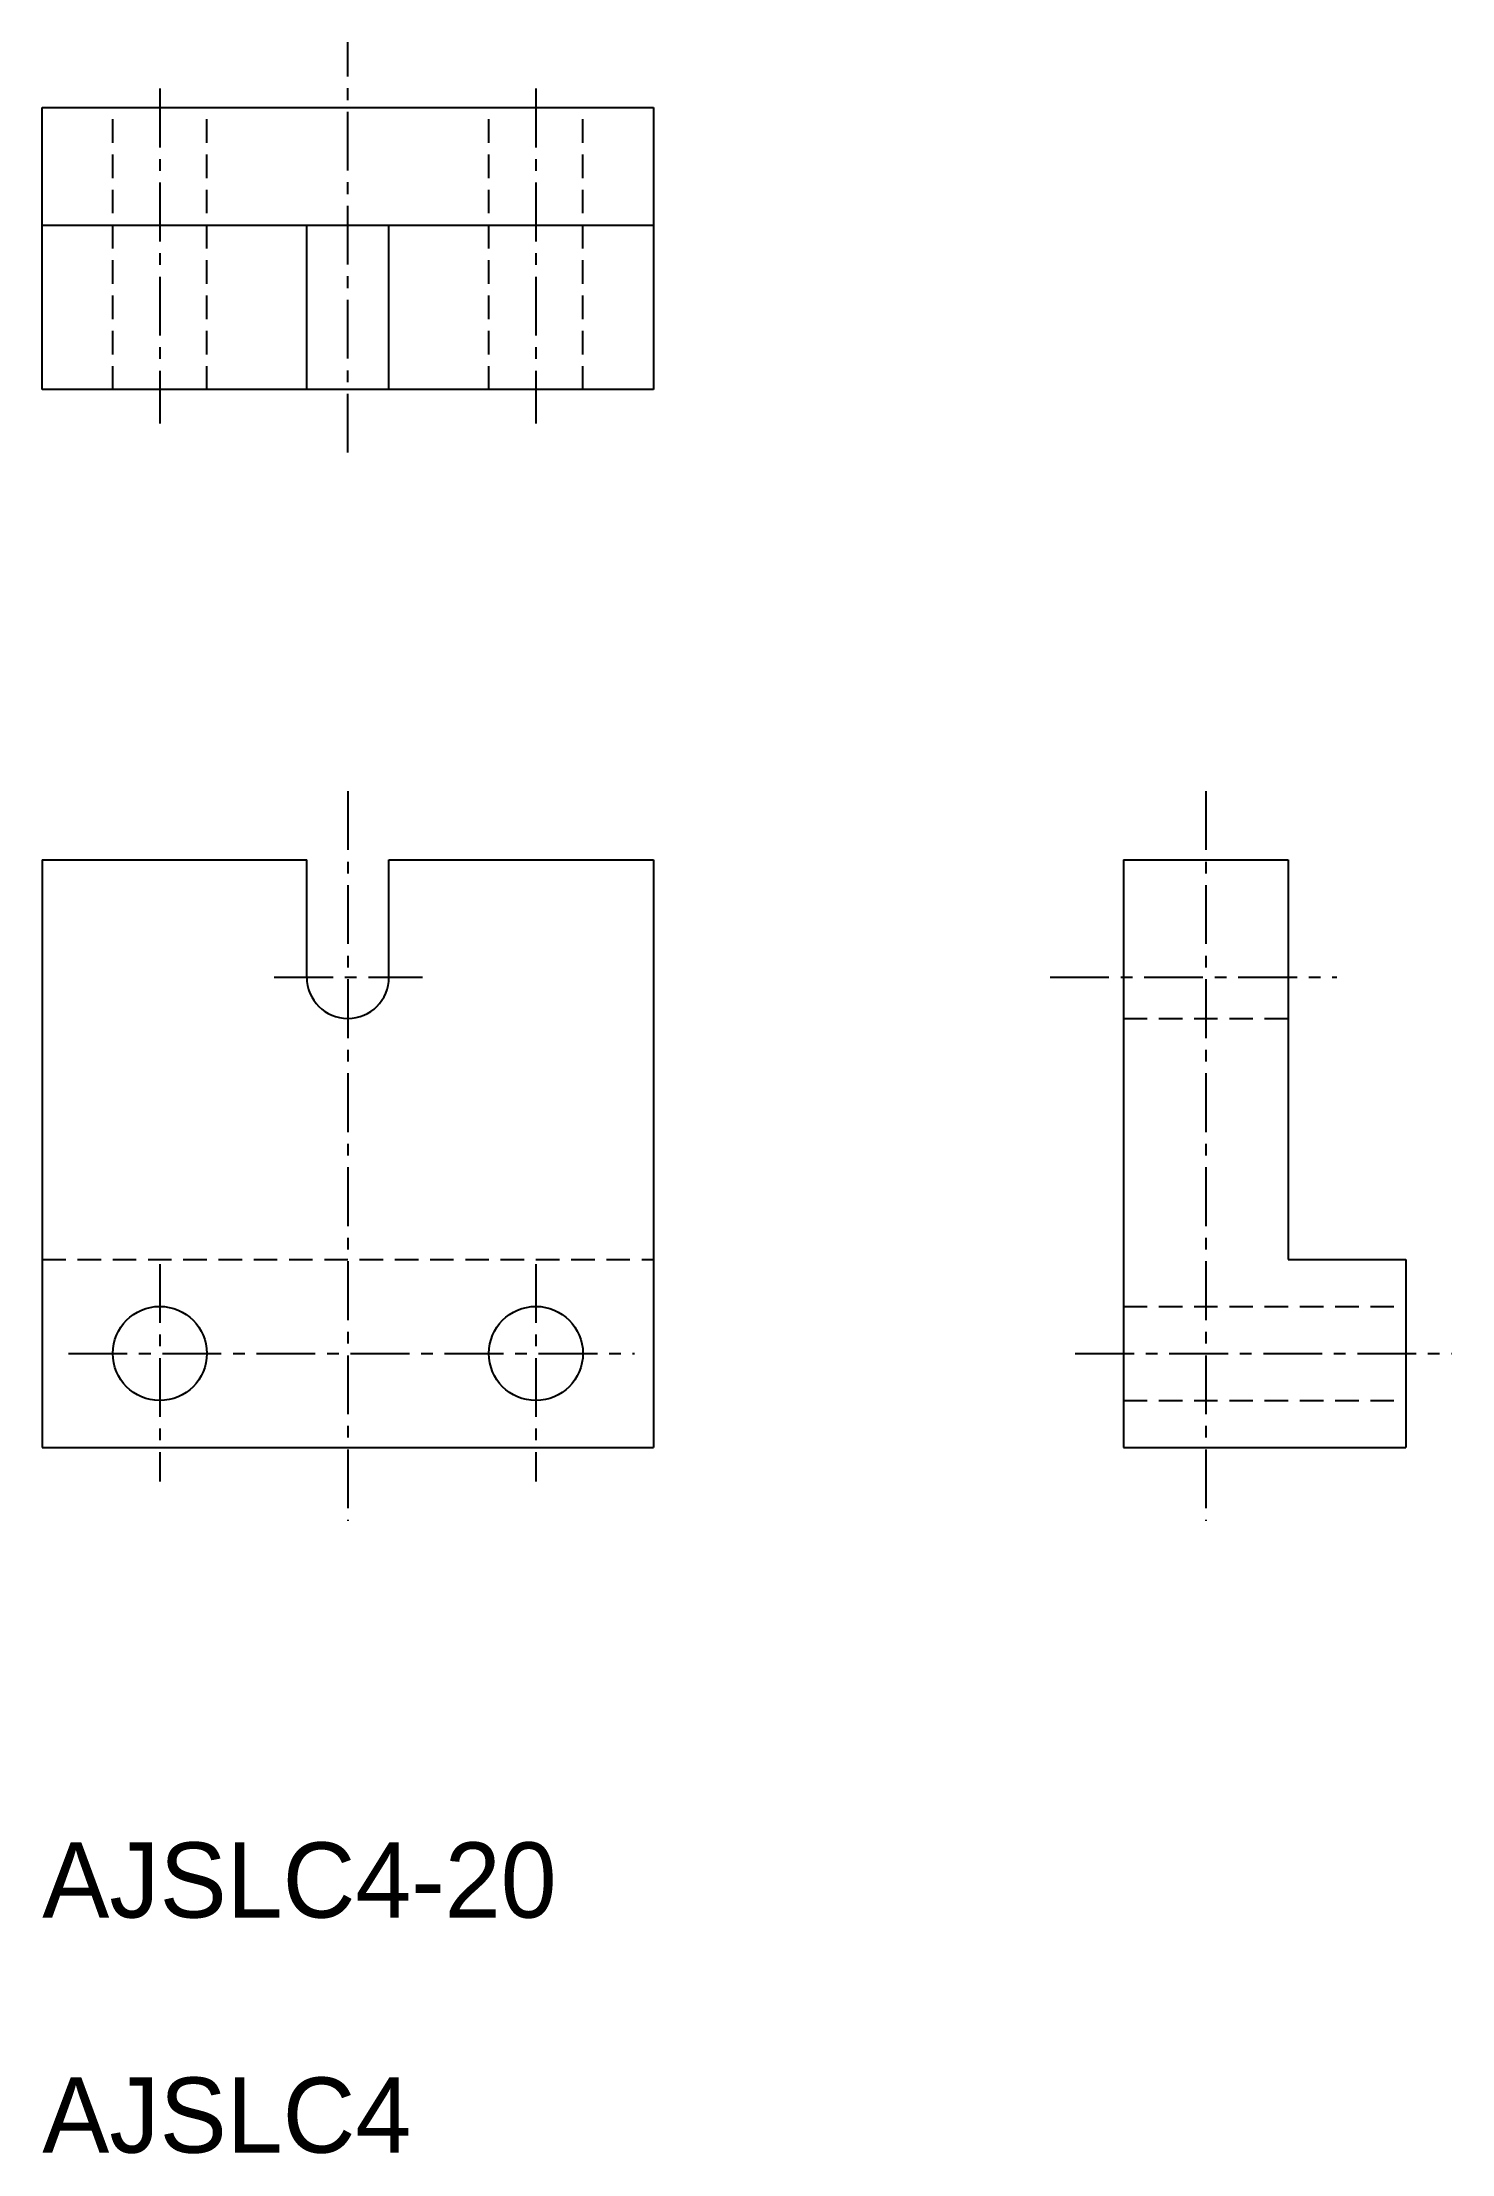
# Model space of a CAD drawing. Extents: x -3241.8 to -3181.8, y -806.8 to -717.
import ezdxf

# ---------------------------------------------------------------- set-up
doc = ezdxf.new("R2010")
doc.units = 0
doc.header["$LTSCALE"] = 2
doc.linetypes.add('CENTER', pattern=[2, 1.25, -0.25, 0.25, -0.25])
doc.linetypes.add('DASHED', pattern=[0.75, 0.5, -0.25])
doc.layers.get('0').update_dxf_attribs({"linetype": 'CONTINUOUS'})
doc.layers.add('CENTER', color=1, linetype='CENTER')

msp = doc.modelspace()

# ---------------------------------------------------------------- linework, layer by layer
at = {"color": 7, "linetype": 'CONTINUOUS'}
for p, q in [((-3241.809, -719.756), (-3215.809, -719.756)), ((-3241.809, -731.756), (-3241.809, -719.756)), ((-3215.809, -719.756), (-3215.809, -731.756)), ((-3241.809, -724.756), (-3215.809, -724.756)), ((-3230.559, -731.756), (-3230.559, -724.756)), ((-3227.059, -731.756), (-3227.059, -724.756)), ((-3215.809, -731.756), (-3241.809, -731.756)), ((-3241.809, -751.756), (-3230.559, -751.756)), ((-3241.809, -751.756), (-3241.809, -776.756)), ((-3230.559, -756.756), (-3230.559, -751.756)), ((-3227.059, -751.756), (-3215.809, -751.756)), ((-3227.059, -756.756), (-3227.059, -751.756)), ((-3215.809, -751.756), (-3215.809, -776.756)), ((-3195.809, -751.756), (-3195.809, -776.756)), ((-3195.809, -751.756), (-3188.809, -751.756)), ((-3188.809, -751.756), (-3188.809, -768.756)), ((-3188.809, -768.756), (-3183.809, -768.756)), ((-3183.809, -768.756), (-3183.809, -776.756)), ((-3241.809, -776.756), (-3215.809, -776.756)), ((-3195.809, -776.756), (-3183.809, -776.756)), ((-3195.809, -776.756), (-3188.809, -776.756))]:
    msp.add_line(p, q, dxfattribs=at)
at = {"color": 3, "linetype": 'DASHED'}
for p, q in [((-3238.809, -731.756), (-3238.809, -719.756)), ((-3234.809, -731.756), (-3234.809, -719.756)), ((-3222.809, -731.756), (-3222.809, -719.756)), ((-3218.809, -731.756), (-3218.809, -719.756)), ((-3195.809, -758.506), (-3188.809, -758.506)), ((-3241.809, -768.756), (-3215.809, -768.756)), ((-3195.809, -770.756), (-3183.809, -770.756)), ((-3195.809, -774.756), (-3183.809, -774.756))]:
    msp.add_line(p, q, dxfattribs=at)
for p, q in [((-3228.809, -731.756), (-3228.809, -731.756)), ((-3221.309, -731.756), (-3221.309, -731.756))]:
    msp.add_line(p, q)
at = {"color": 7, "linetype": 'CONTINUOUS'}
for centre in [(-3236.809, -772.756), (-3220.809, -772.756)]:
    msp.add_circle(centre, 2, dxfattribs=at)
msp.add_arc((-3228.809, -756.756), 1.75, 180, 360, dxfattribs=at)
at = {"layer": 'CENTER', "color": 1, "linetype": 'CENTER'}
for p, q in [((-3228.809, -734.437), (-3228.809, -716.979)), ((-3236.809, -718.952), (-3236.809, -733.201)), ((-3220.809, -718.952), (-3220.809, -733.201)), ((-3228.809, -748.838), (-3228.809, -779.881)), ((-3192.309, -748.838), (-3192.309, -779.881)), ((-3231.937, -756.756), (-3225.629, -756.756)), ((-3198.932, -756.756), (-3186.738, -756.756)), ((-3236.809, -768.952), (-3236.809, -778.201)), ((-3220.809, -768.952), (-3220.809, -778.201)), ((-3240.693, -772.756), (-3216.614, -772.756)), ((-3197.865, -772.756), (-3181.849, -772.756))]:
    msp.add_line(p, q, dxfattribs=at)

# ---------------------------------------------------------------- texts
at = {"color": 7, "linetype": 'CONTINUOUS'}
for s, p in [('AJSLC4-20', (-3241.809, -796.756)), ('AJSLC4', (-3241.809, -806.756))]:
    msp.add_text(s, height=3.2, dxfattribs=at).set_placement(p)

doc.saveas('drawing.dxf')
